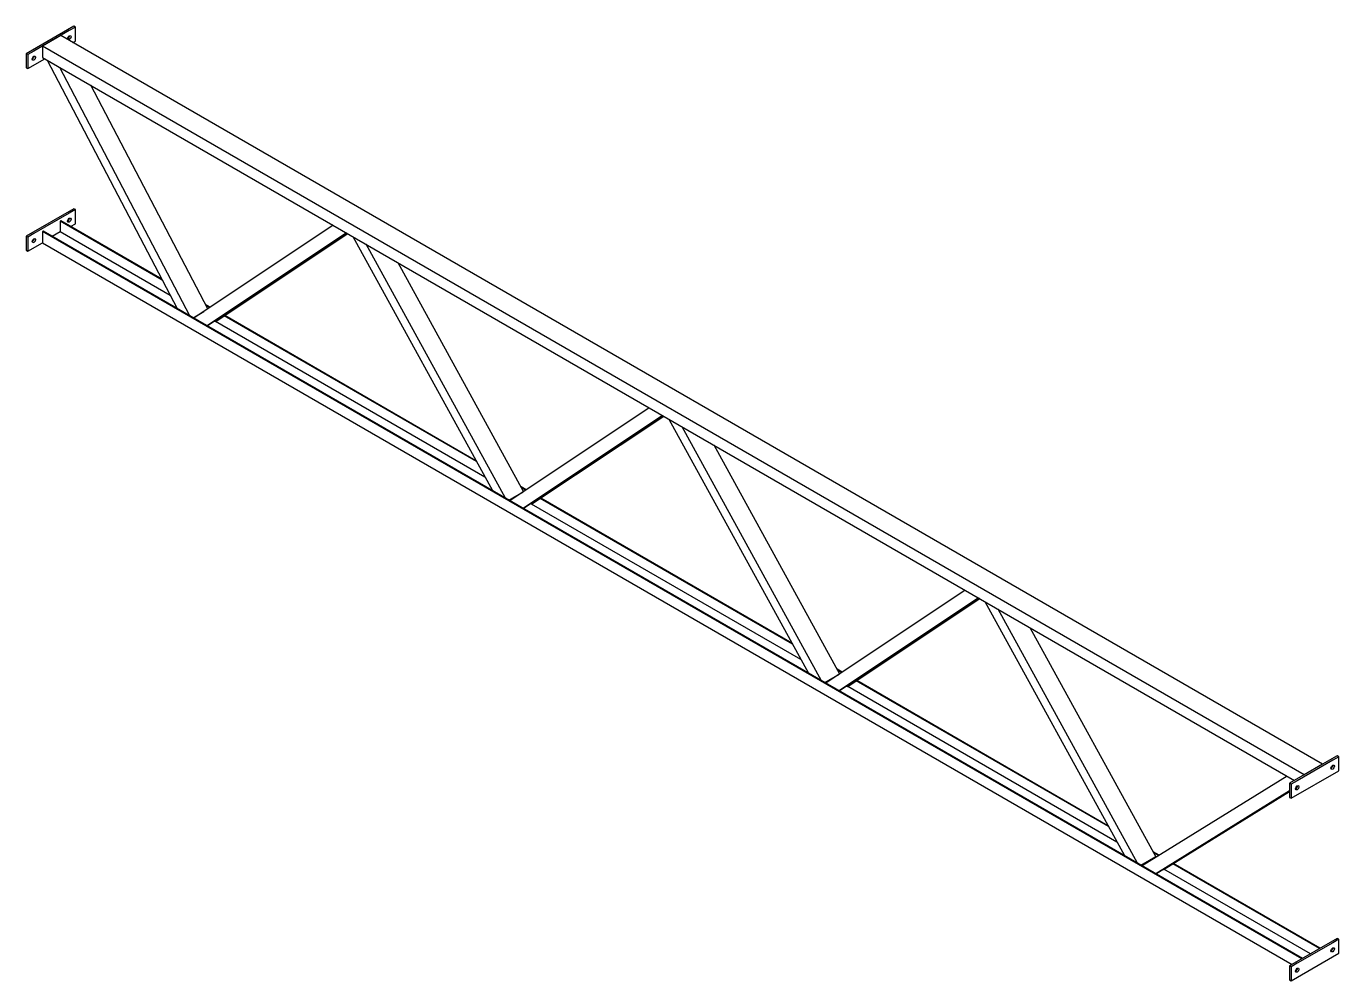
# Model space of a CAD drawing. Extents: x 3158 to 17383, y 1157 to 15497.
# Drawn here: x 13565 to 17383, y 4319 to 7095 of the extents above; entities that cross this region are included whole.
import ezdxf

# ---------------------------------------------------------------- set-up
doc = ezdxf.new("R2010")
doc.units = 0
doc.header["$LTSCALE"] = 10
doc.header["$MEASUREMENT"] = 0
doc.layers.add('SECT-CUT', color=7, linetype='CONTINUOUS')

msp = doc.modelspace()

# ---------------------------------------------------------------- linework, layer by layer
at = {"layer": 'SECT-CUT'}
for p, q in [((13703.40801, 7095.20765), (13565.02721, 7015.31346)), ((13690.25583, 7082.38866), (13587.23037, 7022.90688)), ((13665.27728, 7067.94687), (13612.24427, 7037.32825)), ((17335.56806, 4948.9035), (13665.27728, 7067.94687)), ((13685.30608, 7059.1185), (13686.75583, 7063.99697)), ((13686.75583, 7063.99697), (13690.25583, 7067.69172)), ((13690.68009, 7067.44677), (13689.23034, 7062.5683)), ((13707.9335, 7092.59486), (13690.25583, 7082.38866)), ((13690.25583, 7067.69172), (13693.75583, 7068.03842)), ((13690.55583, 7067.72144), (13690.68009, 7067.44677)), ((13693.75583, 7068.03842), (13695.20557, 7064.83398)), ((13695.20557, 7064.83398), (13693.75583, 7059.95552)), ((13707.9335, 7092.59486), (13703.40801, 7095.20765)), ((13707.9335, 7051.77003), (13707.9335, 7092.59486)), ((17282.53505, 4918.28488), (13612.24427, 7037.32825)), ((13612.24427, 7037.32825), (13612.24427, 7004.66839)), ((13686.75583, 7055.91406), (13685.30608, 7059.1185)), ((13685.73034, 7058.87355), (13685.43034, 7058.84384)), ((13689.23034, 7062.5683), (13685.73034, 7058.87355)), ((13690.25583, 7056.26077), (13686.75583, 7055.91406)), ((13693.75583, 7059.95552), (13690.25583, 7056.26077)), ((13700.61494, 7047.54467), (13707.9335, 7051.77003)), ((13569.5527, 7012.70067), (13565.02721, 7015.31346)), ((13565.02721, 7015.31346), (13565.02721, 6974.48863)), ((13587.23037, 7022.90688), (13569.5527, 7012.70067)), ((13569.5527, 7012.70067), (13569.5527, 6971.87584)), ((13569.5527, 6971.87584), (13619.29766, 7000.59611)), ((13582.28062, 6999.63673), (13583.73037, 7004.51519)), ((13583.73037, 6996.43229), (13582.28062, 6999.63673)), ((13582.70488, 6999.39178), (13582.40488, 6999.36206)), ((13586.20488, 7003.08653), (13582.70488, 6999.39178)), ((13583.73037, 7004.51519), (13587.23037, 7008.20994)), ((13587.23037, 6996.77899), (13583.73037, 6996.43229)), ((13587.65463, 7007.96499), (13586.20488, 7003.08653)), ((13587.23037, 7008.20994), (13590.73037, 7008.55664)), ((13590.73037, 7000.47374), (13587.23037, 6996.77899)), ((13587.53037, 7008.23966), (13587.65463, 7007.96499)), ((13590.73037, 7008.55664), (13592.18012, 7005.3522)), ((13592.18012, 7005.3522), (13590.73037, 7000.47374)), ((13612.24427, 7004.66839), (17254.25078, 4901.95495)), ((13625.42611, 6997.05785), (14003.63569, 6274.3074)), ((13565.02721, 6974.48863), (13569.5527, 6971.87584)), ((14041.04872, 6252.70698), (13662.83913, 6975.45743)), ((14092.95702, 6273.15831), (13752.5545, 6923.66024)), ((13703.40801, 6564.48488), (13565.02721, 6484.59068)), ((13690.25583, 6551.66588), (13587.23037, 6492.1841)), ((13665.27704, 6529.05899), (13663.68605, 6528.14043)), ((13959.09546, 6359.42285), (13665.27704, 6529.05899)), ((13685.30608, 6528.39573), (13686.75583, 6533.27419)), ((13686.75583, 6525.19129), (13685.30608, 6528.39573)), ((13689.23034, 6531.84553), (13685.73034, 6528.15078)), ((13686.75583, 6533.27419), (13690.25583, 6536.96894)), ((13690.68009, 6536.72399), (13689.23034, 6531.84553)), ((13707.9335, 6561.87209), (13690.25583, 6551.66588)), ((13690.25583, 6536.96894), (13693.75583, 6537.31564)), ((13693.75583, 6529.23274), (13690.25583, 6525.53799)), ((13690.55583, 6536.99866), (13690.68009, 6536.72399)), ((13693.75583, 6537.31564), (13695.20557, 6534.1112)), ((13695.20557, 6534.1112), (13693.75583, 6529.23274)), ((13707.9335, 6561.87209), (13703.40801, 6564.48488)), ((13707.9335, 6521.04726), (13707.9335, 6561.87209)), ((13587.23037, 6492.1841), (13569.5527, 6481.9779)), ((13613.83502, 6499.35893), (13612.24403, 6498.44037)), ((17275.46374, 4383.47948), (13612.24403, 6498.44037)), ((13612.24403, 6498.44037), (13612.24403, 6465.78051)), ((17277.05473, 4384.39804), (13613.83502, 6499.35893)), ((13663.68605, 6497.31769), (13640.5283, 6483.94755)), ((13960.47299, 6356.79041), (13663.68605, 6528.14043)), ((13663.68605, 6528.14043), (13663.68605, 6497.31769)), ((13983.58494, 6312.62398), (13663.68605, 6497.31769)), ((13685.73034, 6528.15078), (13685.43034, 6528.12106)), ((13690.25583, 6525.53799), (13686.75583, 6525.19129)), ((13693.54363, 6512.73927), (13707.9335, 6521.04726)), ((14458.02482, 6516.35676), (14052.41047, 6246.14727)), ((14496.62269, 6494.07227), (14091.00834, 6223.86278)), ((14091.12199, 6223.79717), (14496.73633, 6494.00666)), ((14499.94357, 6492.15496), (14115.15074, 6235.81621)), ((14116.74173, 6236.73477), (14500.05721, 6492.08935)), ((13569.5527, 6481.9779), (13565.02721, 6484.59068)), ((13565.02721, 6484.59068), (13565.02721, 6443.76586)), ((13569.5527, 6481.9779), (13569.5527, 6441.15307)), ((13569.5527, 6441.15307), (13612.24403, 6465.80092)), ((13582.28062, 6468.91395), (13583.73037, 6473.79241)), ((13583.73037, 6465.70951), (13582.28062, 6468.91395)), ((13582.70488, 6468.669), (13582.40488, 6468.63928)), ((13586.20488, 6472.36375), (13582.70488, 6468.669)), ((13583.73037, 6473.79241), (13587.23037, 6477.48716)), ((13587.23037, 6466.05621), (13583.73037, 6465.70951)), ((13587.65463, 6477.24222), (13586.20488, 6472.36375)), ((13587.23037, 6477.48716), (13590.73037, 6477.83387)), ((13590.73037, 6469.75096), (13587.23037, 6466.05621)), ((13587.53037, 6477.51688), (13587.65463, 6477.24222)), ((13590.73037, 6477.83387), (13592.18012, 6474.62943)), ((13592.18012, 6474.62943), (13590.73037, 6469.75096)), ((13612.24403, 6465.78051), (17247.17947, 4367.14955)), ((14515.14894, 6483.37613), (14920.76329, 5744.80354)), ((14959.36117, 5722.51904), (14553.74682, 6461.09164)), ((13565.02721, 6443.76586), (13569.5527, 6441.15307)), ((15011.87123, 5742.21928), (14646.47882, 6407.55279)), ((14050.15096, 6247.45181), (14081.78415, 6265.71524)), ((14100.17806, 6277.96877), (14086.22386, 6286.02523)), ((14098.70071, 6276.9846), (14087.60139, 6283.39279)), ((14073.91409, 6260.47242), (14073.3087, 6260.82194)), ((14114.35966, 6237.12116), (14112.62561, 6238.12231)), ((14113.4285, 6238.65717), (14115.15074, 6235.81621)), ((14115.15074, 6235.81621), (14116.74173, 6236.73477)), ((14899.25967, 5783.95892), (14115.88531, 6236.24032)), ((14874.47306, 5829.09223), (14140.7331, 6252.71719)), ((14872.9957, 5831.78229), (14142.21045, 6253.70136)), ((15377.26364, 5985.63398), (14971.64929, 5715.4245)), ((15415.86151, 5963.34949), (15010.24716, 5693.14)), ((15010.3608, 5693.07439), (15415.97515, 5963.28388)), ((15419.18239, 5961.43218), (15034.38955, 5705.09344)), ((15035.98054, 5706.01199), (15419.29603, 5961.36657)), ((15434.38776, 5952.65335), (15840.00211, 5214.08076)), ((15878.59999, 5191.79626), (15472.98564, 5930.36886)), ((15931.11005, 5211.49651), (15565.71764, 5876.83001)), ((14968.66278, 5717.14876), (15010.47387, 5741.2884)), ((14993.15291, 5729.74964), (14991.82053, 5730.51889)), ((15019.41687, 5747.24599), (15004.32559, 5755.95895)), ((15017.93953, 5746.26182), (15005.80293, 5753.26889)), ((15033.59847, 5706.39838), (15031.86442, 5707.39953)), ((15032.66731, 5707.9344), (15034.38955, 5705.09344)), ((15034.38955, 5705.09344), (15035.98054, 5706.01199)), ((15818.49849, 5253.23614), (15035.12413, 5705.51754)), ((15793.71187, 5298.36945), (15059.97192, 5721.99441)), ((15792.23452, 5301.05951), (15061.44926, 5722.97858)), ((16296.50245, 5454.91121), (15890.8881, 5184.70172)), ((16335.10032, 5432.62671), (15929.48597, 5162.41723)), ((15929.59962, 5162.35162), (16335.21397, 5432.5611)), ((16338.4212, 5430.7094), (15953.62837, 5174.37066)), ((15955.21936, 5175.28922), (16338.53484, 5430.64379)), ((16353.62658, 5421.93058), (16759.24092, 4683.35798)), ((16797.8388, 4661.07349), (16392.22445, 5399.64608)), ((16850.40062, 4680.67949), (16484.95645, 5346.10724)), ((15887.9016, 5186.42598), (15929.71265, 5210.5656)), ((15912.39172, 5199.02686), (15911.05934, 5199.79611)), ((15938.65569, 5216.52322), (15923.5644, 5225.23617)), ((15937.17834, 5215.53905), (15925.04175, 5222.54611)), ((16711.47334, 4770.33674), (15980.68808, 5192.2558)), ((15952.83729, 5175.6756), (15951.10324, 5176.67676)), ((15951.90613, 5177.21162), (15953.62837, 5174.37066)), ((15953.62837, 5174.37066), (15955.21936, 5175.28922)), ((16737.7373, 4722.51337), (15954.36294, 5174.79476)), ((16712.95069, 4767.64667), (15979.21074, 5191.27163)), ((17378.24195, 4973.54129), (17335.56806, 4948.9035)), ((17382.76744, 4970.9285), (17365.08977, 4960.72229)), ((17382.76744, 4970.9285), (17378.24195, 4973.54129)), ((17382.76744, 4930.10367), (17382.76744, 4970.9285)), ((17335.56806, 4948.9035), (17239.86116, 4893.6471)), ((17244.38664, 4850.20948), (17382.76744, 4930.10367)), ((17365.08977, 4960.72229), (17262.06431, 4901.24051)), ((17335.58574, 4948.8933), (17282.55273, 4918.27468)), ((17335.56806, 4948.9035), (17335.58574, 4948.8933)), ((17360.14002, 4937.45214), (17361.58977, 4942.3306)), ((17361.58977, 4934.2477), (17360.14002, 4937.45214)), ((17360.56428, 4937.20719), (17360.26428, 4937.17747)), ((17364.06428, 4940.90194), (17360.56428, 4937.20719)), ((17361.58977, 4942.3306), (17365.08977, 4946.02535)), ((17365.08977, 4934.5944), (17361.58977, 4934.2477)), ((17365.51403, 4945.7804), (17364.06428, 4940.90194)), ((17365.08977, 4946.02535), (17368.58977, 4946.37205)), ((17368.58977, 4938.28915), (17365.08977, 4934.5944)), ((17365.38977, 4946.05507), (17365.51403, 4945.7804)), ((17368.58977, 4946.37205), (17370.03952, 4943.16761)), ((17370.03952, 4943.16761), (17368.58977, 4938.28915)), ((17232.88548, 4914.29021), (16810.97624, 4653.48858)), ((17244.38664, 4891.03431), (17239.86116, 4893.6471)), ((17239.86116, 4893.6471), (17239.86116, 4852.82227)), ((17262.06431, 4901.24051), (17244.38664, 4891.03431)), ((17244.38664, 4891.03431), (17244.38664, 4850.20948)), ((17262.06431, 4886.54358), (17265.56431, 4886.89028)), ((17265.56431, 4886.89028), (17267.01406, 4883.68584)), ((17282.55273, 4918.27468), (17282.53505, 4918.28488)), ((17239.86116, 4871.59118), (16850.29967, 4630.78519)), ((16850.35396, 4630.75385), (17239.86116, 4871.52627)), ((17239.86116, 4869.69448), (16873.02627, 4642.93686)), ((16874.61726, 4643.85541), (17239.86116, 4869.62957)), ((17239.86116, 4852.82227), (17244.38664, 4850.20948)), ((17257.11456, 4877.97036), (17258.56431, 4882.84883)), ((17258.56431, 4874.76592), (17257.11456, 4877.97036)), ((17257.53883, 4877.72541), (17257.23883, 4877.6957)), ((17261.03883, 4881.42016), (17257.53883, 4877.72541)), ((17257.96073, 4880.81775), (17261.5122, 4883.01308)), ((17261.53583, 4883.09259), (17257.98436, 4880.89727)), ((17258.56431, 4882.84883), (17262.06431, 4886.54358)), ((17262.06431, 4875.11262), (17258.56431, 4874.76592)), ((17259.10998, 4883.42485), (17262.20269, 4885.3366)), ((17262.22631, 4885.41611), (17259.25833, 4883.58147)), ((17262.48857, 4886.29863), (17261.03883, 4881.42016)), ((17265.56431, 4878.80737), (17262.06431, 4875.11262)), ((17262.36431, 4886.57329), (17262.48857, 4886.29863)), ((17267.01406, 4883.68584), (17265.56431, 4878.80737)), ((16807.14041, 4655.7032), (16850.40062, 4680.67949)), ((16833.34374, 4667.31497), (16830.29816, 4669.07333)), ((16860.66281, 4684.20216), (16842.80322, 4694.5134)), ((16859.12611, 4683.25225), (16844.28056, 4691.82333)), ((17326.90576, 4413.17954), (16900.09037, 4659.60152)), ((17328.49675, 4414.0981), (16901.62707, 4660.55143)), ((16872.23355, 4644.27864), (16873.02627, 4642.93686)), ((16873.02627, 4642.93686), (16874.61726, 4643.85541)), ((17300.21248, 4397.76817), (16874.29706, 4643.67055)), ((17378.24195, 4442.81851), (17239.86116, 4362.92432)), ((17365.08977, 4429.99951), (17262.06431, 4370.51774)), ((17382.76744, 4440.20572), (17365.08977, 4429.99951)), ((17382.76744, 4440.20572), (17378.24195, 4442.81851)), ((17382.76744, 4399.38089), (17382.76744, 4440.20572)), ((17244.38664, 4319.4867), (17382.76744, 4399.38089)), ((17360.14002, 4406.72936), (17361.58977, 4411.60782)), ((17361.58977, 4403.52492), (17360.14002, 4406.72936)), ((17360.56428, 4406.48441), (17360.26428, 4406.45469)), ((17364.06428, 4410.17916), (17360.56428, 4406.48441)), ((17361.58977, 4411.60782), (17365.08977, 4415.30257)), ((17365.08977, 4403.87162), (17361.58977, 4403.52492)), ((17365.51403, 4415.05763), (17364.06428, 4410.17916)), ((17365.08977, 4415.30257), (17368.58977, 4415.64928)), ((17368.58977, 4407.56637), (17365.08977, 4403.87162)), ((17365.38977, 4415.33229), (17365.51403, 4415.05763)), ((17368.58977, 4415.64928), (17370.03952, 4412.44484)), ((17370.03952, 4412.44484), (17368.58977, 4407.56637)), ((17244.38664, 4360.31153), (17239.86116, 4362.92432)), ((17239.86116, 4362.92432), (17239.86116, 4322.09949)), ((17262.06431, 4370.51774), (17244.38664, 4360.31153)), ((17244.38664, 4360.31153), (17244.38664, 4319.4867)), ((17258.56431, 4352.12605), (17262.06431, 4355.8208)), ((17262.48857, 4355.57585), (17261.03883, 4350.69739)), ((17262.06431, 4355.8208), (17265.56431, 4356.1675)), ((17262.36431, 4355.85052), (17262.48857, 4355.57585)), ((17265.56431, 4356.1675), (17267.01406, 4352.96306)), ((17267.01406, 4352.96306), (17265.56431, 4348.0846)), ((17239.86116, 4322.09949), (17244.38664, 4319.4867)), ((17257.11456, 4347.24758), (17258.56431, 4352.12605)), ((17258.56431, 4344.04314), (17257.11456, 4347.24758)), ((17257.53883, 4347.00264), (17257.23883, 4346.97292)), ((17261.03883, 4350.69739), (17257.53883, 4347.00264)), ((17262.06431, 4344.38985), (17258.56431, 4344.04314)), ((17265.56431, 4348.0846), (17262.06431, 4344.38985))]:
    msp.add_line(p, q, dxfattribs=at)

doc.saveas('drawing.dxf')
